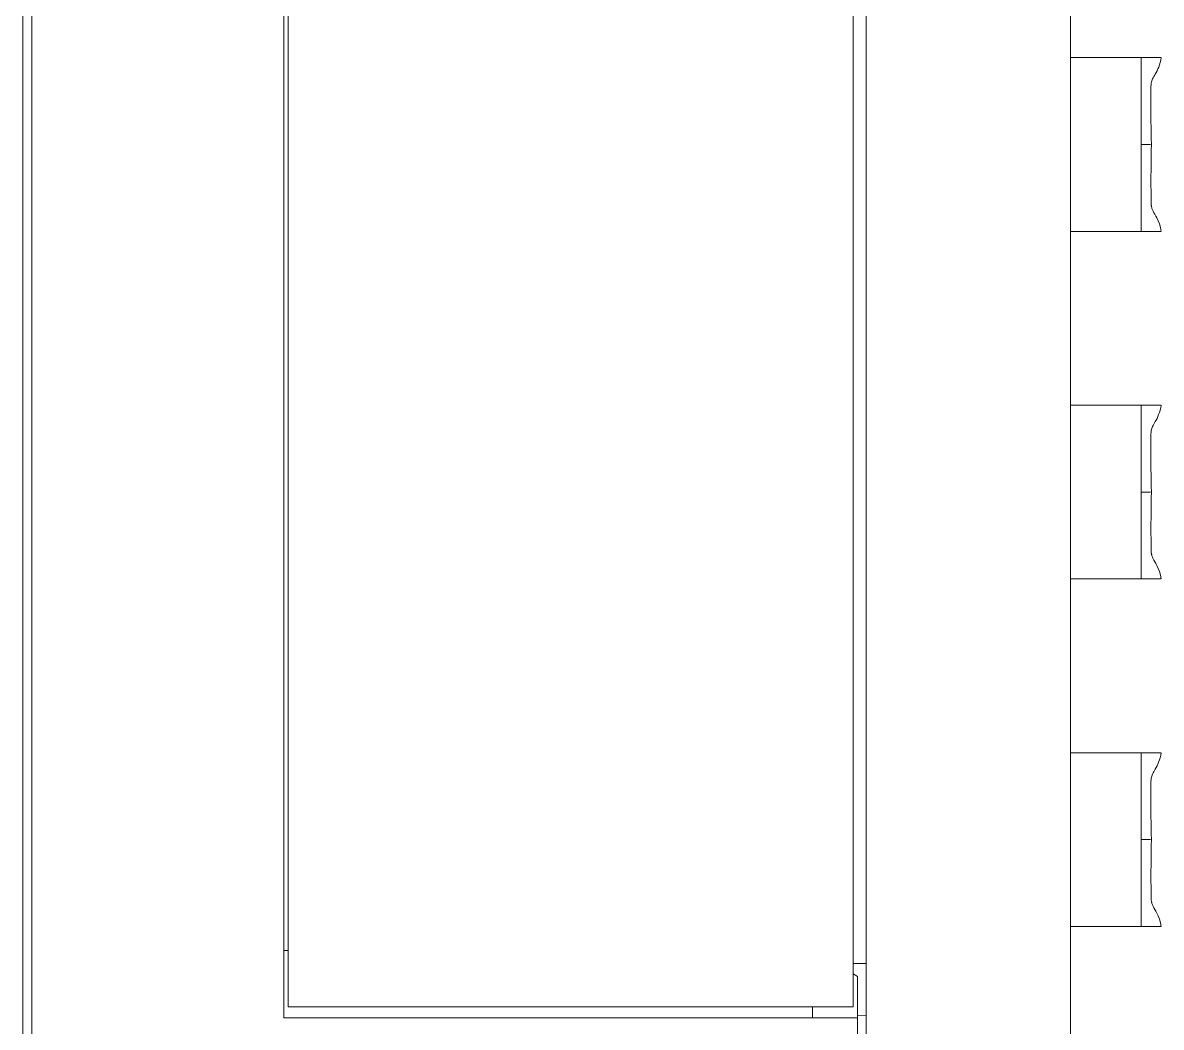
# Model space of a CAD drawing. Header units: inches. Extents: x 17 to 3130, y 15 to 659.
# Drawn here: x 1129.76 to 1142.86, y 236.42 to 247.98 of the extents above; entities that cross this region are included whole.
import ezdxf

# ---------------------------------------------------------------- set-up
doc = ezdxf.new("R2010")
doc.units = ezdxf.units.IN
doc.header["$MEASUREMENT"] = 0
doc.layers.add('Ebene 1', color=7, linetype='Continuous')

msp = doc.modelspace()

# ---------------------------------------------------------------- linework, layer by layer
at = {"layer": 'Ebene 1', "lineweight": 9}
for points in [[(1129.86414, 257.98024), (1129.86414, 257.98024), (1129.86414, 236.31074), (1129.86414, 236.31074)], [(1139.46404, 257.93024), (1139.46404, 257.93024), (1139.46404, 236.03284), (1139.46404, 236.03284)], [(1141.81414, 236.03284), (1141.81414, 236.03284), (1141.81414, 257.93024), (1141.81414, 257.93024)], [(1132.76414, 257.63024), (1132.76414, 257.63024), (1132.76414, 236.53024), (1132.76414, 236.53024)], [(1132.81404, 257.50524), (1132.81404, 257.50524), (1132.81404, 236.65524), (1132.81404, 236.65524)], [(1139.31414, 257.50524), (1139.31414, 257.50524), (1139.31414, 236.65524), (1139.31414, 236.65524)], [(1132.76414, 237.30524), (1132.76414, 237.30524), (1132.76414, 237.30524), (1132.76414, 237.30524)], [(1132.81414, 237.30524), (1132.81414, 237.30524), (1132.76414, 237.30524), (1132.76414, 237.30524)], [(1139.31414, 237.15544), (1139.31414, 237.15544), (1139.31414, 237.15544), (1139.31414, 237.15544)], [(1139.46404, 237.15284), (1139.46404, 237.15284), (1139.31414, 237.15544), (1139.31414, 237.15544)], [(1139.31414, 237.03404), (1139.31414, 237.03404), (1139.31414, 237.03404), (1139.31414, 237.03404)], [(1139.36404, 237.00514), (1139.36404, 237.00514), (1139.31414, 237.03404), (1139.31414, 237.03404)], [(1139.36404, 237.00514), (1139.36404, 237.00514), (1139.36404, 237.00514), (1139.36404, 237.00514)], [(1139.36404, 237.00514), (1139.36404, 237.00514), (1139.36404, 236.53024), (1139.36404, 236.53024)], [(1132.81404, 236.65524), (1132.81404, 236.65524), (1132.81404, 236.65524), (1132.81404, 236.65524)], [(1139.31414, 236.65524), (1139.31414, 236.65524), (1132.81404, 236.65524), (1132.81404, 236.65524)], [(1138.84454, 236.65524), (1138.84454, 236.65524), (1138.84454, 236.65524), (1138.84454, 236.65524)], [(1138.84454, 236.53024), (1138.84454, 236.53024), (1138.84454, 236.65524), (1138.84454, 236.65524)], [(1132.76414, 236.53024), (1132.76414, 236.53024), (1132.76414, 236.53024), (1132.76414, 236.53024)], [(1139.36404, 236.53024), (1139.36404, 236.53024), (1132.76414, 236.53024), (1132.76414, 236.53024)], [(1139.36404, 236.53024), (1139.36404, 236.53024), (1139.36404, 236.53024), (1139.36404, 236.53024)], [(1139.36404, 236.31084), (1139.36404, 236.31084), (1139.36404, 236.53024), (1139.36404, 236.53024)], [(1139.36414, 236.55464), (1139.36414, 236.55464), (1139.36414, 236.55464), (1139.36414, 236.55464)], [(1139.36414, 236.55464), (1139.36414, 236.55464), (1139.46414, 236.55284), (1139.46414, 236.55284)]]:
    msp.add_open_spline(points, degree=3, dxfattribs=at)
at = {"layer": 'Ebene 1', "color": 251, "lineweight": 9}
msp.add_open_spline([(1129.75914, 232.68024), (1129.75914, 232.68024), (1129.75914, 256.48024), (1129.75914, 256.48024)], degree=3, dxfattribs=at)
at = {"layer": 'Ebene 1', "color": 30, "lineweight": 9}
for points in [[(1141.81414, 247.58024), (1141.81414, 247.58024), (1141.81414, 247.58024), (1141.81414, 247.58024)], [(1142.27174, 247.58024), (1142.27174, 247.58024), (1141.81414, 247.58024), (1141.81414, 247.58024)], [(1142.27174, 247.58024), (1142.27174, 247.58024), (1142.27174, 247.58024), (1142.27174, 247.58024)], [(1142.62684, 247.58024), (1142.62684, 247.58024), (1142.27174, 247.58024), (1142.27174, 247.58024)], [(1142.62684, 247.58024), (1142.62684, 247.58024), (1142.62684, 247.58024), (1142.62684, 247.58024)], [(1142.74564, 247.58024), (1142.74564, 247.58024), (1142.62684, 247.58024), (1142.62684, 247.58024)], [(1142.62684, 247.58024), (1142.62684, 247.58024), (1142.62684, 247.58024), (1142.62684, 247.58024)], [(1142.62694, 246.58024), (1142.62694, 246.58024), (1142.62684, 247.58024), (1142.62684, 247.58024)], [(1142.74564, 247.58024), (1142.74564, 247.58024), (1142.74564, 247.58024), (1142.74564, 247.58024)], [(1142.78404, 247.58024), (1142.78404, 247.58024), (1142.74564, 247.58024), (1142.74564, 247.58024)], [(1142.78404, 247.58024), (1142.78404, 247.58024), (1142.78404, 247.58024), (1142.78404, 247.58024)], [(1142.79674, 247.58024), (1142.79674, 247.58024), (1142.78404, 247.58024), (1142.78404, 247.58024)], [(1142.79674, 247.58024), (1142.79674, 247.58024), (1142.79674, 247.58024), (1142.79674, 247.58024)], [(1142.80104, 247.58024), (1142.80104, 247.58024), (1142.79674, 247.58024), (1142.79674, 247.58024)], [(1142.80104, 247.58024), (1142.80104, 247.58024), (1142.80104, 247.58024), (1142.80104, 247.58024)], [(1142.80264, 247.58024), (1142.80264, 247.58024), (1142.80104, 247.58024), (1142.80104, 247.58024)], [(1142.80264, 247.58024), (1142.80264, 247.58024), (1142.80264, 247.58024), (1142.80264, 247.58024)], [(1142.80324, 247.58024), (1142.80324, 247.58024), (1142.80264, 247.58024), (1142.80264, 247.58024)], [(1142.80324, 247.58024), (1142.80324, 247.58024), (1142.80324, 247.58024), (1142.80324, 247.58024)], [(1142.80354, 247.58024), (1142.80354, 247.58024), (1142.80324, 247.58024), (1142.80324, 247.58024)], [(1142.80354, 247.58024), (1142.80354, 247.58024), (1142.80354, 247.58024), (1142.80354, 247.58024)], [(1142.80384, 247.58024), (1142.80384, 247.58024), (1142.80354, 247.58024), (1142.80354, 247.58024)], [(1142.80384, 247.58024), (1142.80384, 247.58024), (1142.80384, 247.58024), (1142.80384, 247.58024)], [(1142.85594, 247.58024), (1142.85594, 247.58024), (1142.80384, 247.58024), (1142.80384, 247.58024)], [(1142.82044, 247.44904), (1142.82044, 247.44904), (1142.82934, 247.47124), (1142.82934, 247.47124)], [(1142.82934, 247.47124), (1142.82934, 247.47124), (1142.83824, 247.49654), (1142.83824, 247.49654)], [(1142.83824, 247.49654), (1142.83824, 247.49654), (1142.84614, 247.52244), (1142.84614, 247.52244)], [(1142.84614, 247.52244), (1142.84614, 247.52244), (1142.85324, 247.55084), (1142.85324, 247.55084)], [(1142.85264, 247.58024), (1142.85264, 247.58024), (1142.85264, 247.58024), (1142.85264, 247.58024)], [(1142.85264, 247.58024), (1142.85264, 247.58024), (1142.85594, 247.58024), (1142.85594, 247.58024)], [(1142.85324, 247.55084), (1142.85324, 247.55084), (1142.85884, 247.58024), (1142.85884, 247.58024)], [(1142.75454, 247.32224), (1142.75454, 247.32224), (1142.75904, 247.33374), (1142.75904, 247.33374)], [(1142.75904, 247.33374), (1142.75904, 247.33374), (1142.76514, 247.34704), (1142.76514, 247.34704)], [(1142.76514, 247.34704), (1142.76514, 247.34704), (1142.77234, 247.36064), (1142.77234, 247.36064)], [(1142.77234, 247.36064), (1142.77234, 247.36064), (1142.78134, 247.37564), (1142.78134, 247.37564)], [(1142.78134, 247.37564), (1142.78134, 247.37564), (1142.79064, 247.39104), (1142.79064, 247.39104)], [(1142.79064, 247.39104), (1142.79064, 247.39104), (1142.80084, 247.40884), (1142.80084, 247.40884)], [(1142.80084, 247.40884), (1142.80084, 247.40884), (1142.81044, 247.42744), (1142.81044, 247.42744)], [(1142.81044, 247.42744), (1142.81044, 247.42744), (1142.82044, 247.44904), (1142.82044, 247.44904)], [(1142.73924, 247.22144), (1142.73924, 247.22144), (1142.73974, 247.24784), (1142.73974, 247.24784)], [(1142.73924, 247.22144), (1142.73924, 247.22144), (1142.73924, 247.22144), (1142.73924, 247.22144)], [(1142.73944, 247.19494), (1142.73944, 247.19494), (1142.73924, 247.22144), (1142.73924, 247.22144)], [(1142.73944, 247.19494), (1142.73944, 247.19494), (1142.73944, 247.19494), (1142.73944, 247.19494)], [(1142.73954, 247.16154), (1142.73954, 247.16154), (1142.73944, 247.19494), (1142.73944, 247.19494)], [(1142.73974, 247.24784), (1142.73974, 247.24784), (1142.74144, 247.26784), (1142.74144, 247.26784)], [(1142.74144, 247.26784), (1142.74144, 247.26784), (1142.74434, 247.28644), (1142.74434, 247.28644)], [(1142.74434, 247.28644), (1142.74434, 247.28644), (1142.74714, 247.29914), (1142.74714, 247.29914)], [(1142.74714, 247.29914), (1142.74714, 247.29914), (1142.75064, 247.31084), (1142.75064, 247.31084)], [(1142.75064, 247.31084), (1142.75064, 247.31084), (1142.75454, 247.32224), (1142.75454, 247.32224)], [(1142.73914, 247.08724), (1142.73914, 247.08724), (1142.73934, 247.12794), (1142.73934, 247.12794)], [(1142.73914, 247.08724), (1142.73914, 247.08724), (1142.73914, 247.08724), (1142.73914, 247.08724)], [(1142.73924, 247.04654), (1142.73924, 247.04654), (1142.73914, 247.08724), (1142.73914, 247.08724)], [(1142.73934, 247.12794), (1142.73934, 247.12794), (1142.73954, 247.16154), (1142.73954, 247.16154)], [(1142.73924, 247.04654), (1142.73924, 247.04654), (1142.73924, 247.04654), (1142.73924, 247.04654)], [(1142.73934, 246.99894), (1142.73934, 246.99894), (1142.73924, 247.04654), (1142.73924, 247.04654)], [(1142.73934, 246.99894), (1142.73934, 246.99894), (1142.73934, 246.99894), (1142.73934, 246.99894)], [(1142.73964, 246.95114), (1142.73964, 246.95114), (1142.73934, 246.99894), (1142.73934, 246.99894)], [(1142.73964, 246.95114), (1142.73964, 246.95114), (1142.73964, 246.95114), (1142.73964, 246.95114)], [(1142.74014, 246.89644), (1142.74014, 246.89644), (1142.73964, 246.95114), (1142.73964, 246.95114)], [(1142.74014, 246.89644), (1142.74014, 246.89644), (1142.74014, 246.89644), (1142.74014, 246.89644)], [(1142.74074, 246.84164), (1142.74074, 246.84164), (1142.74014, 246.89644), (1142.74014, 246.89644)], [(1142.74074, 246.84164), (1142.74074, 246.84164), (1142.74074, 246.84164), (1142.74074, 246.84164)], [(1142.74164, 246.77984), (1142.74164, 246.77984), (1142.74074, 246.84164), (1142.74074, 246.84164)], [(1142.74164, 246.77984), (1142.74164, 246.77984), (1142.74164, 246.77984), (1142.74164, 246.77984)], [(1142.74264, 246.71804), (1142.74264, 246.71804), (1142.74164, 246.77984), (1142.74164, 246.77984)], [(1142.74264, 246.71804), (1142.74264, 246.71804), (1142.74264, 246.71804), (1142.74264, 246.71804)], [(1142.74424, 246.64904), (1142.74424, 246.64904), (1142.74264, 246.71804), (1142.74264, 246.71804)], [(1142.62684, 245.58024), (1142.62684, 245.58024), (1142.62694, 246.58024), (1142.62694, 246.58024)], [(1142.62694, 246.58024), (1142.62694, 246.58024), (1142.62694, 246.58024), (1142.62694, 246.58024)], [(1142.73644, 246.58024), (1142.73644, 246.58024), (1142.62694, 246.58024), (1142.62694, 246.58024)], [(1142.62694, 246.58024), (1142.62694, 246.58024), (1142.62694, 246.58024), (1142.62694, 246.58024)], [(1142.73174, 246.58024), (1142.73174, 246.58024), (1142.73174, 246.58024), (1142.73174, 246.58024)], [(1142.73174, 246.58024), (1142.73174, 246.58024), (1142.73644, 246.58024), (1142.73644, 246.58024)], [(1142.74424, 246.64904), (1142.74424, 246.64904), (1142.74424, 246.64904), (1142.74424, 246.64904)], [(1142.74614, 246.58004), (1142.74614, 246.58004), (1142.74424, 246.64904), (1142.74424, 246.64904)], [(1142.74434, 246.51364), (1142.74434, 246.51364), (1142.74614, 246.58004), (1142.74614, 246.58004)], [(1142.74214, 246.38744), (1142.74214, 246.38744), (1142.74314, 246.44714), (1142.74314, 246.44714)], [(1142.74314, 246.44714), (1142.74314, 246.44714), (1142.74434, 246.51364), (1142.74434, 246.51364)], [(1142.74094, 246.22244), (1142.74094, 246.22244), (1142.74124, 246.27524), (1142.74124, 246.27524)], [(1142.74124, 246.27524), (1142.74124, 246.27524), (1142.74164, 246.32794), (1142.74164, 246.32794)], [(1142.74164, 246.32794), (1142.74164, 246.32794), (1142.74214, 246.38744), (1142.74214, 246.38744)], [(1142.74084, 246.17644), (1142.74084, 246.17644), (1142.74094, 246.22244), (1142.74094, 246.22244)], [(1142.74084, 246.17644), (1142.74084, 246.17644), (1142.74084, 246.17644), (1142.74084, 246.17644)], [(1142.74084, 246.13064), (1142.74084, 246.13064), (1142.74084, 246.17644), (1142.74084, 246.17644)], [(1142.74084, 246.13064), (1142.74084, 246.13064), (1142.74084, 246.13064), (1142.74084, 246.13064)], [(1142.74094, 246.09144), (1142.74094, 246.09144), (1142.74084, 246.13064), (1142.74084, 246.13064)], [(1142.74094, 246.09144), (1142.74094, 246.09144), (1142.74094, 246.09144), (1142.74094, 246.09144)], [(1142.74124, 246.05254), (1142.74124, 246.05254), (1142.74094, 246.09144), (1142.74094, 246.09144)], [(1142.74124, 246.05254), (1142.74124, 246.05254), (1142.74124, 246.05254), (1142.74124, 246.05254)], [(1142.74144, 246.02014), (1142.74144, 246.02014), (1142.74124, 246.05254), (1142.74124, 246.05254)], [(1142.74144, 246.02014), (1142.74144, 246.02014), (1142.74144, 246.02014), (1142.74144, 246.02014)], [(1142.74154, 245.98824), (1142.74154, 245.98824), (1142.74144, 246.02014), (1142.74144, 246.02014)], [(1142.74144, 245.93764), (1142.74144, 245.93764), (1142.74164, 245.96244), (1142.74164, 245.96244)], [(1142.74144, 245.93764), (1142.74144, 245.93764), (1142.74144, 245.93764), (1142.74144, 245.93764)], [(1142.74144, 245.91864), (1142.74144, 245.91864), (1142.74144, 245.93764), (1142.74144, 245.93764)], [(1142.74144, 245.91864), (1142.74144, 245.91864), (1142.74144, 245.91864), (1142.74144, 245.91864)], [(1142.74224, 245.90084), (1142.74224, 245.90084), (1142.74144, 245.91864), (1142.74144, 245.91864)], [(1142.74154, 245.98824), (1142.74154, 245.98824), (1142.74154, 245.98824), (1142.74154, 245.98824)], [(1142.74164, 245.96244), (1142.74164, 245.96244), (1142.74154, 245.98824), (1142.74154, 245.98824)], [(1142.74224, 245.90084), (1142.74224, 245.90084), (1142.74224, 245.90084), (1142.74224, 245.90084)], [(1142.74354, 245.88804), (1142.74354, 245.88804), (1142.74224, 245.90084), (1142.74224, 245.90084)], [(1142.74354, 245.88804), (1142.74354, 245.88804), (1142.74354, 245.88804), (1142.74354, 245.88804)], [(1142.74484, 245.87804), (1142.74484, 245.87804), (1142.74354, 245.88804), (1142.74354, 245.88804)], [(1142.74484, 245.87804), (1142.74484, 245.87804), (1142.74484, 245.87804), (1142.74484, 245.87804)], [(1142.74564, 245.87204), (1142.74564, 245.87204), (1142.74484, 245.87804), (1142.74484, 245.87804)], [(1142.74564, 245.87204), (1142.74564, 245.87204), (1142.74564, 245.87204), (1142.74564, 245.87204)], [(1142.74684, 245.86544), (1142.74684, 245.86544), (1142.74564, 245.87204), (1142.74564, 245.87204)], [(1142.74684, 245.86544), (1142.74684, 245.86544), (1142.74684, 245.86544), (1142.74684, 245.86544)], [(1142.74764, 245.86124), (1142.74764, 245.86124), (1142.74684, 245.86544), (1142.74684, 245.86544)], [(1142.74764, 245.86124), (1142.74764, 245.86124), (1142.74764, 245.86124), (1142.74764, 245.86124)], [(1142.74884, 245.85614), (1142.74884, 245.85614), (1142.74764, 245.86124), (1142.74764, 245.86124)], [(1142.74884, 245.85614), (1142.74884, 245.85614), (1142.74884, 245.85614), (1142.74884, 245.85614)], [(1142.75044, 245.85024), (1142.75044, 245.85024), (1142.74884, 245.85614), (1142.74884, 245.85614)], [(1142.75044, 245.85024), (1142.75044, 245.85024), (1142.75044, 245.85024), (1142.75044, 245.85024)], [(1142.75224, 245.84394), (1142.75224, 245.84394), (1142.75044, 245.85024), (1142.75044, 245.85024)], [(1142.75224, 245.84394), (1142.75224, 245.84394), (1142.75224, 245.84394), (1142.75224, 245.84394)], [(1142.75474, 245.83664), (1142.75474, 245.83664), (1142.75224, 245.84394), (1142.75224, 245.84394)], [(1142.75474, 245.83664), (1142.75474, 245.83664), (1142.75474, 245.83664), (1142.75474, 245.83664)], [(1142.75774, 245.82904), (1142.75774, 245.82904), (1142.75474, 245.83664), (1142.75474, 245.83664)], [(1142.75774, 245.82904), (1142.75774, 245.82904), (1142.75774, 245.82904), (1142.75774, 245.82904)], [(1142.76134, 245.82044), (1142.76134, 245.82044), (1142.75774, 245.82904), (1142.75774, 245.82904)], [(1142.76134, 245.82044), (1142.76134, 245.82044), (1142.76134, 245.82044), (1142.76134, 245.82044)], [(1142.76544, 245.81184), (1142.76544, 245.81184), (1142.76134, 245.82044), (1142.76134, 245.82044)], [(1142.76544, 245.81184), (1142.76544, 245.81184), (1142.76544, 245.81184), (1142.76544, 245.81184)], [(1142.77534, 245.79454), (1142.77534, 245.79454), (1142.76544, 245.81184), (1142.76544, 245.81184)], [(1142.77534, 245.79454), (1142.77534, 245.79454), (1142.77534, 245.79454), (1142.77534, 245.79454)], [(1142.78584, 245.77744), (1142.78584, 245.77744), (1142.77534, 245.79454), (1142.77534, 245.79454)], [(1142.78584, 245.77744), (1142.78584, 245.77744), (1142.78584, 245.77744), (1142.78584, 245.77744)], [(1142.79824, 245.75644), (1142.79824, 245.75644), (1142.78584, 245.77744), (1142.78584, 245.77744)], [(1142.79824, 245.75644), (1142.79824, 245.75644), (1142.79824, 245.75644), (1142.79824, 245.75644)], [(1142.80964, 245.73504), (1142.80964, 245.73504), (1142.79824, 245.75644), (1142.79824, 245.75644)], [(1142.80964, 245.73504), (1142.80964, 245.73504), (1142.80964, 245.73504), (1142.80964, 245.73504)], [(1142.82504, 245.70094), (1142.82504, 245.70094), (1142.80964, 245.73504), (1142.80964, 245.73504)], [(1142.82504, 245.70094), (1142.82504, 245.70094), (1142.82504, 245.70094), (1142.82504, 245.70094)], [(1142.83774, 245.66584), (1142.83774, 245.66584), (1142.82504, 245.70094), (1142.82504, 245.70094)], [(1142.83774, 245.66584), (1142.83774, 245.66584), (1142.83774, 245.66584), (1142.83774, 245.66584)], [(1142.84994, 245.62344), (1142.84994, 245.62344), (1142.83774, 245.66584), (1142.83774, 245.66584)], [(1142.84994, 245.62344), (1142.84994, 245.62344), (1142.84994, 245.62344), (1142.84994, 245.62344)], [(1142.85884, 245.58024), (1142.85884, 245.58024), (1142.84994, 245.62344), (1142.84994, 245.62344)], [(1141.81414, 245.58024), (1141.81414, 245.58024), (1141.81414, 245.58024), (1141.81414, 245.58024)], [(1142.27174, 245.58024), (1142.27174, 245.58024), (1141.81414, 245.58024), (1141.81414, 245.58024)], [(1142.27174, 245.58024), (1142.27174, 245.58024), (1142.27174, 245.58024), (1142.27174, 245.58024)], [(1142.62684, 245.58024), (1142.62684, 245.58024), (1142.27174, 245.58024), (1142.27174, 245.58024)], [(1142.62684, 245.58024), (1142.62684, 245.58024), (1142.62684, 245.58024), (1142.62684, 245.58024)], [(1142.62684, 245.58024), (1142.62684, 245.58024), (1142.70984, 245.58024), (1142.70984, 245.58024)], [(1142.70984, 245.58024), (1142.70984, 245.58024), (1142.70984, 245.58024), (1142.70984, 245.58024)], [(1142.70984, 245.58024), (1142.70984, 245.58024), (1142.76694, 245.58024), (1142.76694, 245.58024)], [(1142.76694, 245.58024), (1142.76694, 245.58024), (1142.76694, 245.58024), (1142.76694, 245.58024)], [(1142.76694, 245.58024), (1142.76694, 245.58024), (1142.79544, 245.58024), (1142.79544, 245.58024)], [(1142.79544, 245.58024), (1142.79544, 245.58024), (1142.79544, 245.58024), (1142.79544, 245.58024)], [(1142.79544, 245.58024), (1142.79544, 245.58024), (1142.80154, 245.58024), (1142.80154, 245.58024)], [(1142.80154, 245.58024), (1142.80154, 245.58024), (1142.80154, 245.58024), (1142.80154, 245.58024)], [(1142.80154, 245.58024), (1142.80154, 245.58024), (1142.80314, 245.58024), (1142.80314, 245.58024)], [(1142.80314, 245.58024), (1142.80314, 245.58024), (1142.80314, 245.58024), (1142.80314, 245.58024)], [(1142.80314, 245.58024), (1142.80314, 245.58024), (1142.80354, 245.58024), (1142.80354, 245.58024)], [(1142.80354, 245.58024), (1142.80354, 245.58024), (1142.80354, 245.58024), (1142.80354, 245.58024)], [(1142.80354, 245.58024), (1142.80354, 245.58024), (1142.80364, 245.58024), (1142.80364, 245.58024)], [(1142.80364, 245.58024), (1142.80364, 245.58024), (1142.80364, 245.58024), (1142.80364, 245.58024)], [(1142.80364, 245.58024), (1142.80364, 245.58024), (1142.85264, 245.58004), (1142.85264, 245.58004)], [(1142.27174, 243.58024), (1142.27174, 243.58024), (1141.81414, 243.58014), (1141.81414, 243.58014)], [(1141.81414, 243.58014), (1141.81414, 243.58014), (1141.81414, 243.58014), (1141.81414, 243.58014)], [(1142.27174, 243.58024), (1142.27174, 243.58024), (1142.27174, 243.58024), (1142.27174, 243.58024)], [(1142.62684, 243.58014), (1142.62684, 243.58014), (1142.27174, 243.58024), (1142.27174, 243.58024)], [(1142.62684, 243.58014), (1142.62684, 243.58014), (1142.62684, 243.58014), (1142.62684, 243.58014)], [(1142.74564, 243.58014), (1142.74564, 243.58014), (1142.62684, 243.58014), (1142.62684, 243.58014)], [(1142.62684, 243.58014), (1142.62684, 243.58014), (1142.62684, 243.58014), (1142.62684, 243.58014)], [(1142.62684, 242.58024), (1142.62684, 242.58024), (1142.62684, 243.58014), (1142.62684, 243.58014)], [(1142.74564, 243.58014), (1142.74564, 243.58014), (1142.74564, 243.58014), (1142.74564, 243.58014)], [(1142.78404, 243.58004), (1142.78404, 243.58004), (1142.74564, 243.58014), (1142.74564, 243.58014)], [(1142.79674, 243.58014), (1142.79674, 243.58014), (1142.78404, 243.58004), (1142.78404, 243.58004)], [(1142.78404, 243.58004), (1142.78404, 243.58004), (1142.78404, 243.58004), (1142.78404, 243.58004)], [(1142.79674, 243.58014), (1142.79674, 243.58014), (1142.79674, 243.58014), (1142.79674, 243.58014)], [(1142.80104, 243.58014), (1142.80104, 243.58014), (1142.79674, 243.58014), (1142.79674, 243.58014)], [(1142.80104, 243.58014), (1142.80104, 243.58014), (1142.80104, 243.58014), (1142.80104, 243.58014)], [(1142.80264, 243.58014), (1142.80264, 243.58014), (1142.80104, 243.58014), (1142.80104, 243.58014)], [(1142.80264, 243.58014), (1142.80264, 243.58014), (1142.80264, 243.58014), (1142.80264, 243.58014)], [(1142.80324, 243.58014), (1142.80324, 243.58014), (1142.80264, 243.58014), (1142.80264, 243.58014)], [(1142.80324, 243.58014), (1142.80324, 243.58014), (1142.80324, 243.58014), (1142.80324, 243.58014)], [(1142.80354, 243.58014), (1142.80354, 243.58014), (1142.80324, 243.58014), (1142.80324, 243.58014)], [(1142.80354, 243.58014), (1142.80354, 243.58014), (1142.80354, 243.58014), (1142.80354, 243.58014)], [(1142.80384, 243.58014), (1142.80384, 243.58014), (1142.80354, 243.58014), (1142.80354, 243.58014)], [(1142.80384, 243.58014), (1142.80384, 243.58014), (1142.80384, 243.58014), (1142.80384, 243.58014)], [(1142.85594, 243.58014), (1142.85594, 243.58014), (1142.80384, 243.58014), (1142.80384, 243.58014)], [(1142.84614, 243.52234), (1142.84614, 243.52234), (1142.85324, 243.55084), (1142.85324, 243.55084)], [(1142.85264, 243.58014), (1142.85264, 243.58014), (1142.85264, 243.58014), (1142.85264, 243.58014)], [(1142.85264, 243.58014), (1142.85264, 243.58014), (1142.85594, 243.58014), (1142.85594, 243.58014)], [(1142.85324, 243.55084), (1142.85324, 243.55084), (1142.85884, 243.58014), (1142.85884, 243.58014)], [(1142.79064, 243.39104), (1142.79064, 243.39104), (1142.80084, 243.40884), (1142.80084, 243.40884)], [(1142.80084, 243.40884), (1142.80084, 243.40884), (1142.81044, 243.42744), (1142.81044, 243.42744)], [(1142.81044, 243.42744), (1142.81044, 243.42744), (1142.82034, 243.44904), (1142.82034, 243.44904)], [(1142.82034, 243.44904), (1142.82034, 243.44904), (1142.82924, 243.47134), (1142.82924, 243.47134)], [(1142.82924, 243.47134), (1142.82924, 243.47134), (1142.83824, 243.49644), (1142.83824, 243.49644)], [(1142.83824, 243.49644), (1142.83824, 243.49644), (1142.84614, 243.52234), (1142.84614, 243.52234)], [(1142.73974, 243.24784), (1142.73974, 243.24784), (1142.74144, 243.26794), (1142.74144, 243.26794)], [(1142.74144, 243.26794), (1142.74144, 243.26794), (1142.74434, 243.28644), (1142.74434, 243.28644)], [(1142.74434, 243.28644), (1142.74434, 243.28644), (1142.74714, 243.29914), (1142.74714, 243.29914)], [(1142.74714, 243.29914), (1142.74714, 243.29914), (1142.75064, 243.31084), (1142.75064, 243.31084)], [(1142.75064, 243.31084), (1142.75064, 243.31084), (1142.75454, 243.32224), (1142.75454, 243.32224)], [(1142.75454, 243.32224), (1142.75454, 243.32224), (1142.75904, 243.33374), (1142.75904, 243.33374)], [(1142.75904, 243.33374), (1142.75904, 243.33374), (1142.76514, 243.34704), (1142.76514, 243.34704)], [(1142.76514, 243.34704), (1142.76514, 243.34704), (1142.77234, 243.36054), (1142.77234, 243.36054)], [(1142.77234, 243.36054), (1142.77234, 243.36054), (1142.78134, 243.37564), (1142.78134, 243.37564)], [(1142.78134, 243.37564), (1142.78134, 243.37564), (1142.79064, 243.39104), (1142.79064, 243.39104)], [(1142.73924, 243.22144), (1142.73924, 243.22144), (1142.73974, 243.24784), (1142.73974, 243.24784)], [(1142.73924, 243.22144), (1142.73924, 243.22144), (1142.73924, 243.22144), (1142.73924, 243.22144)], [(1142.73944, 243.19504), (1142.73944, 243.19504), (1142.73924, 243.22144), (1142.73924, 243.22144)], [(1142.73934, 243.12784), (1142.73934, 243.12784), (1142.73954, 243.16154), (1142.73954, 243.16154)], [(1142.73944, 243.19504), (1142.73944, 243.19504), (1142.73944, 243.19504), (1142.73944, 243.19504)], [(1142.73954, 243.16154), (1142.73954, 243.16154), (1142.73944, 243.19504), (1142.73944, 243.19504)], [(1142.73914, 243.08724), (1142.73914, 243.08724), (1142.73934, 243.12784), (1142.73934, 243.12784)], [(1142.73914, 243.08724), (1142.73914, 243.08724), (1142.73914, 243.08724), (1142.73914, 243.08724)], [(1142.73924, 243.04654), (1142.73924, 243.04654), (1142.73914, 243.08724), (1142.73914, 243.08724)], [(1142.73924, 243.04654), (1142.73924, 243.04654), (1142.73924, 243.04654), (1142.73924, 243.04654)], [(1142.73944, 242.99894), (1142.73944, 242.99894), (1142.73924, 243.04654), (1142.73924, 243.04654)], [(1142.73944, 242.99894), (1142.73944, 242.99894), (1142.73944, 242.99894), (1142.73944, 242.99894)], [(1142.73964, 242.95124), (1142.73964, 242.95124), (1142.73944, 242.99894), (1142.73944, 242.99894)], [(1142.73964, 242.95124), (1142.73964, 242.95124), (1142.73964, 242.95124), (1142.73964, 242.95124)], [(1142.74014, 242.89644), (1142.74014, 242.89644), (1142.73964, 242.95124), (1142.73964, 242.95124)], [(1142.74014, 242.89644), (1142.74014, 242.89644), (1142.74014, 242.89644), (1142.74014, 242.89644)], [(1142.74074, 242.84184), (1142.74074, 242.84184), (1142.74014, 242.89644), (1142.74014, 242.89644)], [(1142.74074, 242.84184), (1142.74074, 242.84184), (1142.74074, 242.84184), (1142.74074, 242.84184)], [(1142.74164, 242.77984), (1142.74164, 242.77984), (1142.74074, 242.84184), (1142.74074, 242.84184)], [(1142.74164, 242.77984), (1142.74164, 242.77984), (1142.74164, 242.77984), (1142.74164, 242.77984)], [(1142.74274, 242.71804), (1142.74274, 242.71804), (1142.74164, 242.77984), (1142.74164, 242.77984)], [(1142.74274, 242.71804), (1142.74274, 242.71804), (1142.74274, 242.71804), (1142.74274, 242.71804)], [(1142.74424, 242.64904), (1142.74424, 242.64904), (1142.74274, 242.71804), (1142.74274, 242.71804)], [(1142.74424, 242.64904), (1142.74424, 242.64904), (1142.74424, 242.64904), (1142.74424, 242.64904)], [(1142.74604, 242.58024), (1142.74604, 242.58024), (1142.74424, 242.64904), (1142.74424, 242.64904)], [(1142.62684, 242.58024), (1142.62684, 242.58024), (1142.62684, 242.58024), (1142.62684, 242.58024)], [(1142.62684, 241.58024), (1142.62684, 241.58024), (1142.62684, 242.58024), (1142.62684, 242.58024)], [(1142.62684, 242.58024), (1142.62684, 242.58024), (1142.62684, 242.58024), (1142.62684, 242.58024)], [(1142.73654, 242.58024), (1142.73654, 242.58024), (1142.62684, 242.58024), (1142.62684, 242.58024)], [(1142.73174, 242.58024), (1142.73174, 242.58024), (1142.73174, 242.58024), (1142.73174, 242.58024)], [(1142.73174, 242.58024), (1142.73174, 242.58024), (1142.73654, 242.58024), (1142.73654, 242.58024)], [(1142.74314, 242.44724), (1142.74314, 242.44724), (1142.74434, 242.51374), (1142.74434, 242.51374)], [(1142.74434, 242.51374), (1142.74434, 242.51374), (1142.74604, 242.58024), (1142.74604, 242.58024)], [(1142.74164, 242.32804), (1142.74164, 242.32804), (1142.74214, 242.38754), (1142.74214, 242.38754)], [(1142.74214, 242.38754), (1142.74214, 242.38754), (1142.74314, 242.44724), (1142.74314, 242.44724)], [(1142.74084, 242.17644), (1142.74084, 242.17644), (1142.74094, 242.22244), (1142.74094, 242.22244)], [(1142.74094, 242.22244), (1142.74094, 242.22244), (1142.74124, 242.27524), (1142.74124, 242.27524)], [(1142.74124, 242.27524), (1142.74124, 242.27524), (1142.74164, 242.32804), (1142.74164, 242.32804)], [(1142.74084, 242.17644), (1142.74084, 242.17644), (1142.74084, 242.17644), (1142.74084, 242.17644)], [(1142.74084, 242.13064), (1142.74084, 242.13064), (1142.74084, 242.17644), (1142.74084, 242.17644)], [(1142.74084, 242.13064), (1142.74084, 242.13064), (1142.74084, 242.13064), (1142.74084, 242.13064)], [(1142.74094, 242.09144), (1142.74094, 242.09144), (1142.74084, 242.13064), (1142.74084, 242.13064)], [(1142.74094, 242.09144), (1142.74094, 242.09144), (1142.74094, 242.09144), (1142.74094, 242.09144)], [(1142.74124, 242.05244), (1142.74124, 242.05244), (1142.74094, 242.09144), (1142.74094, 242.09144)], [(1142.74124, 242.05244), (1142.74124, 242.05244), (1142.74124, 242.05244), (1142.74124, 242.05244)], [(1142.74144, 242.02004), (1142.74144, 242.02004), (1142.74124, 242.05244), (1142.74124, 242.05244)], [(1142.74144, 242.02004), (1142.74144, 242.02004), (1142.74144, 242.02004), (1142.74144, 242.02004)], [(1142.74154, 241.98814), (1142.74154, 241.98814), (1142.74144, 242.02004), (1142.74144, 242.02004)], [(1142.74144, 241.93764), (1142.74144, 241.93764), (1142.74154, 241.96244), (1142.74154, 241.96244)], [(1142.74154, 241.98814), (1142.74154, 241.98814), (1142.74154, 241.98814), (1142.74154, 241.98814)], [(1142.74154, 241.96244), (1142.74154, 241.96244), (1142.74154, 241.98814), (1142.74154, 241.98814)], [(1142.74144, 241.93764), (1142.74144, 241.93764), (1142.74144, 241.93764), (1142.74144, 241.93764)], [(1142.74154, 241.91864), (1142.74154, 241.91864), (1142.74144, 241.93764), (1142.74144, 241.93764)], [(1142.74154, 241.91864), (1142.74154, 241.91864), (1142.74154, 241.91864), (1142.74154, 241.91864)], [(1142.74224, 241.90084), (1142.74224, 241.90084), (1142.74154, 241.91864), (1142.74154, 241.91864)], [(1142.74224, 241.90084), (1142.74224, 241.90084), (1142.74224, 241.90084), (1142.74224, 241.90084)], [(1142.74354, 241.88804), (1142.74354, 241.88804), (1142.74224, 241.90084), (1142.74224, 241.90084)], [(1142.74354, 241.88804), (1142.74354, 241.88804), (1142.74354, 241.88804), (1142.74354, 241.88804)], [(1142.74484, 241.87804), (1142.74484, 241.87804), (1142.74354, 241.88804), (1142.74354, 241.88804)], [(1142.74484, 241.87804), (1142.74484, 241.87804), (1142.74484, 241.87804), (1142.74484, 241.87804)], [(1142.74564, 241.87204), (1142.74564, 241.87204), (1142.74484, 241.87804), (1142.74484, 241.87804)], [(1142.74564, 241.87204), (1142.74564, 241.87204), (1142.74564, 241.87204), (1142.74564, 241.87204)], [(1142.74684, 241.86544), (1142.74684, 241.86544), (1142.74564, 241.87204), (1142.74564, 241.87204)], [(1142.74684, 241.86544), (1142.74684, 241.86544), (1142.74684, 241.86544), (1142.74684, 241.86544)], [(1142.74764, 241.86124), (1142.74764, 241.86124), (1142.74684, 241.86544), (1142.74684, 241.86544)], [(1142.74764, 241.86124), (1142.74764, 241.86124), (1142.74764, 241.86124), (1142.74764, 241.86124)], [(1142.74884, 241.85604), (1142.74884, 241.85604), (1142.74764, 241.86124), (1142.74764, 241.86124)], [(1142.74884, 241.85604), (1142.74884, 241.85604), (1142.74884, 241.85604), (1142.74884, 241.85604)], [(1142.75044, 241.85024), (1142.75044, 241.85024), (1142.74884, 241.85604), (1142.74884, 241.85604)], [(1142.75044, 241.85024), (1142.75044, 241.85024), (1142.75044, 241.85024), (1142.75044, 241.85024)], [(1142.75224, 241.84394), (1142.75224, 241.84394), (1142.75044, 241.85024), (1142.75044, 241.85024)], [(1142.75224, 241.84394), (1142.75224, 241.84394), (1142.75224, 241.84394), (1142.75224, 241.84394)], [(1142.75474, 241.83654), (1142.75474, 241.83654), (1142.75224, 241.84394), (1142.75224, 241.84394)], [(1142.75474, 241.83654), (1142.75474, 241.83654), (1142.75474, 241.83654), (1142.75474, 241.83654)], [(1142.75764, 241.82914), (1142.75764, 241.82914), (1142.75474, 241.83654), (1142.75474, 241.83654)], [(1142.75764, 241.82914), (1142.75764, 241.82914), (1142.75764, 241.82914), (1142.75764, 241.82914)], [(1142.76134, 241.82044), (1142.76134, 241.82044), (1142.75764, 241.82914), (1142.75764, 241.82914)], [(1142.76134, 241.82044), (1142.76134, 241.82044), (1142.76134, 241.82044), (1142.76134, 241.82044)], [(1142.76554, 241.81194), (1142.76554, 241.81194), (1142.76134, 241.82044), (1142.76134, 241.82044)], [(1142.76554, 241.81194), (1142.76554, 241.81194), (1142.76554, 241.81194), (1142.76554, 241.81194)], [(1142.77534, 241.79444), (1142.77534, 241.79444), (1142.76554, 241.81194), (1142.76554, 241.81194)], [(1142.77534, 241.79444), (1142.77534, 241.79444), (1142.77534, 241.79444), (1142.77534, 241.79444)], [(1142.78584, 241.77744), (1142.78584, 241.77744), (1142.77534, 241.79444), (1142.77534, 241.79444)], [(1142.78584, 241.77744), (1142.78584, 241.77744), (1142.78584, 241.77744), (1142.78584, 241.77744)], [(1142.79824, 241.75644), (1142.79824, 241.75644), (1142.78584, 241.77744), (1142.78584, 241.77744)], [(1142.79824, 241.75644), (1142.79824, 241.75644), (1142.79824, 241.75644), (1142.79824, 241.75644)], [(1142.80964, 241.73504), (1142.80964, 241.73504), (1142.79824, 241.75644), (1142.79824, 241.75644)], [(1142.80964, 241.73504), (1142.80964, 241.73504), (1142.80964, 241.73504), (1142.80964, 241.73504)], [(1142.82504, 241.70084), (1142.82504, 241.70084), (1142.80964, 241.73504), (1142.80964, 241.73504)], [(1142.82504, 241.70084), (1142.82504, 241.70084), (1142.82504, 241.70084), (1142.82504, 241.70084)], [(1142.83774, 241.66584), (1142.83774, 241.66584), (1142.82504, 241.70084), (1142.82504, 241.70084)], [(1141.81414, 241.58024), (1141.81414, 241.58024), (1141.81414, 241.58024), (1141.81414, 241.58024)], [(1142.27174, 241.58024), (1142.27174, 241.58024), (1141.81414, 241.58024), (1141.81414, 241.58024)], [(1142.27174, 241.58024), (1142.27174, 241.58024), (1142.27174, 241.58024), (1142.27174, 241.58024)], [(1142.62684, 241.58024), (1142.62684, 241.58024), (1142.27174, 241.58024), (1142.27174, 241.58024)], [(1142.62684, 241.58024), (1142.62684, 241.58024), (1142.62684, 241.58024), (1142.62684, 241.58024)], [(1142.62684, 241.58024), (1142.62684, 241.58024), (1142.70984, 241.58024), (1142.70984, 241.58024)], [(1142.70984, 241.58024), (1142.70984, 241.58024), (1142.70984, 241.58024), (1142.70984, 241.58024)], [(1142.70984, 241.58024), (1142.70984, 241.58024), (1142.76694, 241.58024), (1142.76694, 241.58024)], [(1142.76694, 241.58024), (1142.76694, 241.58024), (1142.76694, 241.58024), (1142.76694, 241.58024)], [(1142.76694, 241.58024), (1142.76694, 241.58024), (1142.79544, 241.58024), (1142.79544, 241.58024)], [(1142.79544, 241.58024), (1142.79544, 241.58024), (1142.79544, 241.58024), (1142.79544, 241.58024)], [(1142.79544, 241.58024), (1142.79544, 241.58024), (1142.80154, 241.58024), (1142.80154, 241.58024)], [(1142.80154, 241.58024), (1142.80154, 241.58024), (1142.80154, 241.58024), (1142.80154, 241.58024)], [(1142.80154, 241.58024), (1142.80154, 241.58024), (1142.80314, 241.58024), (1142.80314, 241.58024)], [(1142.80314, 241.58024), (1142.80314, 241.58024), (1142.80314, 241.58024), (1142.80314, 241.58024)], [(1142.80314, 241.58024), (1142.80314, 241.58024), (1142.80354, 241.58024), (1142.80354, 241.58024)], [(1142.80354, 241.58024), (1142.80354, 241.58024), (1142.80354, 241.58024), (1142.80354, 241.58024)], [(1142.80354, 241.58024), (1142.80354, 241.58024), (1142.80364, 241.58024), (1142.80364, 241.58024)], [(1142.80364, 241.58024), (1142.80364, 241.58024), (1142.80364, 241.58024), (1142.80364, 241.58024)], [(1142.80364, 241.58024), (1142.80364, 241.58024), (1142.85264, 241.58024), (1142.85264, 241.58024)], [(1142.83774, 241.66584), (1142.83774, 241.66584), (1142.83774, 241.66584), (1142.83774, 241.66584)], [(1142.84984, 241.62344), (1142.84984, 241.62344), (1142.83774, 241.66584), (1142.83774, 241.66584)], [(1142.84984, 241.62344), (1142.84984, 241.62344), (1142.84984, 241.62344), (1142.84984, 241.62344)], [(1142.85884, 241.58024), (1142.85884, 241.58024), (1142.84984, 241.62344), (1142.84984, 241.62344)], [(1141.81414, 239.58024), (1141.81414, 239.58024), (1141.81414, 239.58024), (1141.81414, 239.58024)], [(1142.27174, 239.58024), (1142.27174, 239.58024), (1141.81414, 239.58024), (1141.81414, 239.58024)], [(1142.27174, 239.58024), (1142.27174, 239.58024), (1142.27174, 239.58024), (1142.27174, 239.58024)], [(1142.62684, 239.58024), (1142.62684, 239.58024), (1142.27174, 239.58024), (1142.27174, 239.58024)], [(1142.62684, 239.58024), (1142.62684, 239.58024), (1142.62684, 239.58024), (1142.62684, 239.58024)], [(1142.74564, 239.58024), (1142.74564, 239.58024), (1142.62684, 239.58024), (1142.62684, 239.58024)], [(1142.62684, 239.58024), (1142.62684, 239.58024), (1142.62684, 239.58024), (1142.62684, 239.58024)], [(1142.62684, 238.58024), (1142.62684, 238.58024), (1142.62684, 239.58024), (1142.62684, 239.58024)], [(1142.74564, 239.58024), (1142.74564, 239.58024), (1142.74564, 239.58024), (1142.74564, 239.58024)], [(1142.78404, 239.58024), (1142.78404, 239.58024), (1142.74564, 239.58024), (1142.74564, 239.58024)], [(1142.78404, 239.58024), (1142.78404, 239.58024), (1142.78404, 239.58024), (1142.78404, 239.58024)], [(1142.79674, 239.58024), (1142.79674, 239.58024), (1142.78404, 239.58024), (1142.78404, 239.58024)], [(1142.79674, 239.58024), (1142.79674, 239.58024), (1142.79674, 239.58024), (1142.79674, 239.58024)], [(1142.80104, 239.58024), (1142.80104, 239.58024), (1142.79674, 239.58024), (1142.79674, 239.58024)], [(1142.80104, 239.58024), (1142.80104, 239.58024), (1142.80104, 239.58024), (1142.80104, 239.58024)], [(1142.80264, 239.58024), (1142.80264, 239.58024), (1142.80104, 239.58024), (1142.80104, 239.58024)], [(1142.80264, 239.58024), (1142.80264, 239.58024), (1142.80264, 239.58024), (1142.80264, 239.58024)], [(1142.80324, 239.58024), (1142.80324, 239.58024), (1142.80264, 239.58024), (1142.80264, 239.58024)], [(1142.80324, 239.58024), (1142.80324, 239.58024), (1142.80324, 239.58024), (1142.80324, 239.58024)], [(1142.80354, 239.58024), (1142.80354, 239.58024), (1142.80324, 239.58024), (1142.80324, 239.58024)], [(1142.80354, 239.58024), (1142.80354, 239.58024), (1142.80354, 239.58024), (1142.80354, 239.58024)], [(1142.80384, 239.58024), (1142.80384, 239.58024), (1142.80354, 239.58024), (1142.80354, 239.58024)], [(1142.80384, 239.58024), (1142.80384, 239.58024), (1142.80384, 239.58024), (1142.80384, 239.58024)], [(1142.85594, 239.58024), (1142.85594, 239.58024), (1142.80384, 239.58024), (1142.80384, 239.58024)], [(1142.82034, 239.44904), (1142.82034, 239.44904), (1142.82924, 239.47134), (1142.82924, 239.47134)], [(1142.82924, 239.47134), (1142.82924, 239.47134), (1142.83824, 239.49644), (1142.83824, 239.49644)], [(1142.83824, 239.49644), (1142.83824, 239.49644), (1142.84614, 239.52234), (1142.84614, 239.52234)], [(1142.84614, 239.52234), (1142.84614, 239.52234), (1142.85324, 239.55084), (1142.85324, 239.55084)], [(1142.85264, 239.58024), (1142.85264, 239.58024), (1142.85264, 239.58024), (1142.85264, 239.58024)], [(1142.85264, 239.58024), (1142.85264, 239.58024), (1142.85594, 239.58024), (1142.85594, 239.58024)], [(1142.85324, 239.55084), (1142.85324, 239.55084), (1142.85884, 239.58024), (1142.85884, 239.58024)], [(1142.75454, 239.32224), (1142.75454, 239.32224), (1142.75904, 239.33384), (1142.75904, 239.33384)], [(1142.75904, 239.33384), (1142.75904, 239.33384), (1142.76514, 239.34714), (1142.76514, 239.34714)], [(1142.76514, 239.34714), (1142.76514, 239.34714), (1142.77234, 239.36064), (1142.77234, 239.36064)], [(1142.77234, 239.36064), (1142.77234, 239.36064), (1142.78134, 239.37564), (1142.78134, 239.37564)], [(1142.78134, 239.37564), (1142.78134, 239.37564), (1142.79064, 239.39094), (1142.79064, 239.39094)], [(1142.79064, 239.39094), (1142.79064, 239.39094), (1142.80084, 239.40884), (1142.80084, 239.40884)], [(1142.80084, 239.40884), (1142.80084, 239.40884), (1142.81034, 239.42744), (1142.81034, 239.42744)], [(1142.81034, 239.42744), (1142.81034, 239.42744), (1142.82034, 239.44904), (1142.82034, 239.44904)], [(1142.73924, 239.22144), (1142.73924, 239.22144), (1142.73974, 239.24784), (1142.73974, 239.24784)], [(1142.73924, 239.22144), (1142.73924, 239.22144), (1142.73924, 239.22144), (1142.73924, 239.22144)], [(1142.73944, 239.19504), (1142.73944, 239.19504), (1142.73924, 239.22144), (1142.73924, 239.22144)], [(1142.73974, 239.24784), (1142.73974, 239.24784), (1142.74144, 239.26784), (1142.74144, 239.26784)], [(1142.74144, 239.26784), (1142.74144, 239.26784), (1142.74434, 239.28644), (1142.74434, 239.28644)], [(1142.74434, 239.28644), (1142.74434, 239.28644), (1142.74714, 239.29904), (1142.74714, 239.29904)], [(1142.74714, 239.29904), (1142.74714, 239.29904), (1142.75064, 239.31084), (1142.75064, 239.31084)], [(1142.75064, 239.31084), (1142.75064, 239.31084), (1142.75454, 239.32224), (1142.75454, 239.32224)], [(1142.73914, 239.08724), (1142.73914, 239.08724), (1142.73934, 239.12784), (1142.73934, 239.12784)], [(1142.73914, 239.08724), (1142.73914, 239.08724), (1142.73914, 239.08724), (1142.73914, 239.08724)], [(1142.73924, 239.04664), (1142.73924, 239.04664), (1142.73914, 239.08724), (1142.73914, 239.08724)], [(1142.73934, 239.12784), (1142.73934, 239.12784), (1142.73954, 239.16164), (1142.73954, 239.16164)], [(1142.73944, 239.19504), (1142.73944, 239.19504), (1142.73944, 239.19504), (1142.73944, 239.19504)], [(1142.73954, 239.16164), (1142.73954, 239.16164), (1142.73944, 239.19504), (1142.73944, 239.19504)], [(1142.73924, 239.04664), (1142.73924, 239.04664), (1142.73924, 239.04664), (1142.73924, 239.04664)], [(1142.73944, 238.99904), (1142.73944, 238.99904), (1142.73924, 239.04664), (1142.73924, 239.04664)], [(1142.73944, 238.99904), (1142.73944, 238.99904), (1142.73944, 238.99904), (1142.73944, 238.99904)], [(1142.73974, 238.95104), (1142.73974, 238.95104), (1142.73944, 238.99904), (1142.73944, 238.99904)], [(1142.73974, 238.95104), (1142.73974, 238.95104), (1142.73974, 238.95104), (1142.73974, 238.95104)], [(1142.74014, 238.89644), (1142.74014, 238.89644), (1142.73974, 238.95104), (1142.73974, 238.95104)], [(1142.74014, 238.89644), (1142.74014, 238.89644), (1142.74014, 238.89644), (1142.74014, 238.89644)], [(1142.74074, 238.84174), (1142.74074, 238.84174), (1142.74014, 238.89644), (1142.74014, 238.89644)], [(1142.74074, 238.84174), (1142.74074, 238.84174), (1142.74074, 238.84174), (1142.74074, 238.84174)], [(1142.74164, 238.77984), (1142.74164, 238.77984), (1142.74074, 238.84174), (1142.74074, 238.84174)], [(1142.74164, 238.77984), (1142.74164, 238.77984), (1142.74164, 238.77984), (1142.74164, 238.77984)], [(1142.74274, 238.71804), (1142.74274, 238.71804), (1142.74164, 238.77984), (1142.74164, 238.77984)], [(1142.74274, 238.71804), (1142.74274, 238.71804), (1142.74274, 238.71804), (1142.74274, 238.71804)], [(1142.74424, 238.64904), (1142.74424, 238.64904), (1142.74274, 238.71804), (1142.74274, 238.71804)], [(1142.62684, 238.58024), (1142.62684, 238.58024), (1142.62684, 238.58024), (1142.62684, 238.58024)], [(1142.73654, 238.58024), (1142.73654, 238.58024), (1142.62684, 238.58024), (1142.62684, 238.58024)], [(1142.62684, 238.58024), (1142.62684, 238.58024), (1142.62684, 238.58024), (1142.62684, 238.58024)], [(1142.62684, 237.58024), (1142.62684, 237.58024), (1142.62684, 238.58024), (1142.62684, 238.58024)], [(1142.73174, 238.58024), (1142.73174, 238.58024), (1142.73174, 238.58024), (1142.73174, 238.58024)], [(1142.73174, 238.58024), (1142.73174, 238.58024), (1142.73654, 238.58024), (1142.73654, 238.58024)], [(1142.74424, 238.64904), (1142.74424, 238.64904), (1142.74424, 238.64904), (1142.74424, 238.64904)], [(1142.74604, 238.58024), (1142.74604, 238.58024), (1142.74424, 238.64904), (1142.74424, 238.64904)], [(1142.74434, 238.51374), (1142.74434, 238.51374), (1142.74604, 238.58024), (1142.74604, 238.58024)], [(1142.74214, 238.38754), (1142.74214, 238.38754), (1142.74314, 238.44724), (1142.74314, 238.44724)], [(1142.74314, 238.44724), (1142.74314, 238.44724), (1142.74434, 238.51374), (1142.74434, 238.51374)], [(1142.74124, 238.27514), (1142.74124, 238.27514), (1142.74164, 238.32794), (1142.74164, 238.32794)], [(1142.74164, 238.32794), (1142.74164, 238.32794), (1142.74214, 238.38754), (1142.74214, 238.38754)], [(1142.74084, 238.17644), (1142.74084, 238.17644), (1142.74094, 238.22244), (1142.74094, 238.22244)], [(1142.74084, 238.17644), (1142.74084, 238.17644), (1142.74084, 238.17644), (1142.74084, 238.17644)], [(1142.74084, 238.13064), (1142.74084, 238.13064), (1142.74084, 238.17644), (1142.74084, 238.17644)], [(1142.74094, 238.22244), (1142.74094, 238.22244), (1142.74124, 238.27514), (1142.74124, 238.27514)], [(1142.74084, 238.13064), (1142.74084, 238.13064), (1142.74084, 238.13064), (1142.74084, 238.13064)], [(1142.74094, 238.09144), (1142.74094, 238.09144), (1142.74084, 238.13064), (1142.74084, 238.13064)], [(1142.74094, 238.09144), (1142.74094, 238.09144), (1142.74094, 238.09144), (1142.74094, 238.09144)], [(1142.74124, 238.05254), (1142.74124, 238.05254), (1142.74094, 238.09144), (1142.74094, 238.09144)], [(1142.74124, 238.05254), (1142.74124, 238.05254), (1142.74124, 238.05254), (1142.74124, 238.05254)], [(1142.74144, 238.02014), (1142.74144, 238.02014), (1142.74124, 238.05254), (1142.74124, 238.05254)], [(1142.74144, 238.02014), (1142.74144, 238.02014), (1142.74144, 238.02014), (1142.74144, 238.02014)], [(1142.74154, 237.98814), (1142.74154, 237.98814), (1142.74144, 238.02014), (1142.74144, 238.02014)], [(1142.74144, 237.93754), (1142.74144, 237.93754), (1142.74154, 237.96244), (1142.74154, 237.96244)], [(1142.74144, 237.93754), (1142.74144, 237.93754), (1142.74144, 237.93754), (1142.74144, 237.93754)], [(1142.74154, 237.91864), (1142.74154, 237.91864), (1142.74144, 237.93754), (1142.74144, 237.93754)], [(1142.74154, 237.98814), (1142.74154, 237.98814), (1142.74154, 237.98814), (1142.74154, 237.98814)], [(1142.74154, 237.96244), (1142.74154, 237.96244), (1142.74154, 237.98814), (1142.74154, 237.98814)], [(1142.74154, 237.91864), (1142.74154, 237.91864), (1142.74154, 237.91864), (1142.74154, 237.91864)], [(1142.74224, 237.90084), (1142.74224, 237.90084), (1142.74154, 237.91864), (1142.74154, 237.91864)], [(1142.74224, 237.90084), (1142.74224, 237.90084), (1142.74224, 237.90084), (1142.74224, 237.90084)], [(1142.74354, 237.88804), (1142.74354, 237.88804), (1142.74224, 237.90084), (1142.74224, 237.90084)], [(1142.74354, 237.88804), (1142.74354, 237.88804), (1142.74354, 237.88804), (1142.74354, 237.88804)], [(1142.74484, 237.87804), (1142.74484, 237.87804), (1142.74354, 237.88804), (1142.74354, 237.88804)], [(1142.74484, 237.87804), (1142.74484, 237.87804), (1142.74484, 237.87804), (1142.74484, 237.87804)], [(1142.74564, 237.87204), (1142.74564, 237.87204), (1142.74484, 237.87804), (1142.74484, 237.87804)], [(1142.74564, 237.87204), (1142.74564, 237.87204), (1142.74564, 237.87204), (1142.74564, 237.87204)], [(1142.74684, 237.86554), (1142.74684, 237.86554), (1142.74564, 237.87204), (1142.74564, 237.87204)], [(1142.74684, 237.86554), (1142.74684, 237.86554), (1142.74684, 237.86554), (1142.74684, 237.86554)], [(1142.74764, 237.86114), (1142.74764, 237.86114), (1142.74684, 237.86554), (1142.74684, 237.86554)], [(1142.74764, 237.86114), (1142.74764, 237.86114), (1142.74764, 237.86114), (1142.74764, 237.86114)], [(1142.74884, 237.85614), (1142.74884, 237.85614), (1142.74764, 237.86114), (1142.74764, 237.86114)], [(1142.74884, 237.85614), (1142.74884, 237.85614), (1142.74884, 237.85614), (1142.74884, 237.85614)], [(1142.75044, 237.85024), (1142.75044, 237.85024), (1142.74884, 237.85614), (1142.74884, 237.85614)], [(1142.75044, 237.85024), (1142.75044, 237.85024), (1142.75044, 237.85024), (1142.75044, 237.85024)], [(1142.75214, 237.84384), (1142.75214, 237.84384), (1142.75044, 237.85024), (1142.75044, 237.85024)], [(1142.75214, 237.84384), (1142.75214, 237.84384), (1142.75214, 237.84384), (1142.75214, 237.84384)], [(1142.75474, 237.83664), (1142.75474, 237.83664), (1142.75214, 237.84384), (1142.75214, 237.84384)], [(1142.75474, 237.83664), (1142.75474, 237.83664), (1142.75474, 237.83664), (1142.75474, 237.83664)], [(1142.75764, 237.82904), (1142.75764, 237.82904), (1142.75474, 237.83664), (1142.75474, 237.83664)], [(1142.75764, 237.82904), (1142.75764, 237.82904), (1142.75764, 237.82904), (1142.75764, 237.82904)], [(1142.76134, 237.82044), (1142.76134, 237.82044), (1142.75764, 237.82904), (1142.75764, 237.82904)], [(1142.76134, 237.82044), (1142.76134, 237.82044), (1142.76134, 237.82044), (1142.76134, 237.82044)], [(1142.76554, 237.81194), (1142.76554, 237.81194), (1142.76134, 237.82044), (1142.76134, 237.82044)], [(1142.76554, 237.81194), (1142.76554, 237.81194), (1142.76554, 237.81194), (1142.76554, 237.81194)], [(1142.77534, 237.79444), (1142.77534, 237.79444), (1142.76554, 237.81194), (1142.76554, 237.81194)], [(1142.77534, 237.79444), (1142.77534, 237.79444), (1142.77534, 237.79444), (1142.77534, 237.79444)], [(1142.78584, 237.77744), (1142.78584, 237.77744), (1142.77534, 237.79444), (1142.77534, 237.79444)], [(1142.78584, 237.77744), (1142.78584, 237.77744), (1142.78584, 237.77744), (1142.78584, 237.77744)], [(1142.79824, 237.75664), (1142.79824, 237.75664), (1142.78584, 237.77744), (1142.78584, 237.77744)], [(1142.79824, 237.75664), (1142.79824, 237.75664), (1142.79824, 237.75664), (1142.79824, 237.75664)], [(1142.80964, 237.73504), (1142.80964, 237.73504), (1142.79824, 237.75664), (1142.79824, 237.75664)], [(1142.80964, 237.73504), (1142.80964, 237.73504), (1142.80964, 237.73504), (1142.80964, 237.73504)], [(1142.82504, 237.70084), (1142.82504, 237.70084), (1142.80964, 237.73504), (1142.80964, 237.73504)], [(1142.82504, 237.70084), (1142.82504, 237.70084), (1142.82504, 237.70084), (1142.82504, 237.70084)], [(1142.83774, 237.66584), (1142.83774, 237.66584), (1142.82504, 237.70084), (1142.82504, 237.70084)], [(1142.83774, 237.66584), (1142.83774, 237.66584), (1142.83774, 237.66584), (1142.83774, 237.66584)], [(1142.84984, 237.62344), (1142.84984, 237.62344), (1142.83774, 237.66584), (1142.83774, 237.66584)], [(1141.81414, 237.58024), (1141.81414, 237.58024), (1141.81414, 237.58024), (1141.81414, 237.58024)], [(1142.27174, 237.58024), (1142.27174, 237.58024), (1141.81414, 237.58024), (1141.81414, 237.58024)], [(1142.27174, 237.58024), (1142.27174, 237.58024), (1142.27174, 237.58024), (1142.27174, 237.58024)], [(1142.62684, 237.58024), (1142.62684, 237.58024), (1142.27174, 237.58024), (1142.27174, 237.58024)], [(1142.62684, 237.58024), (1142.62684, 237.58024), (1142.62684, 237.58024), (1142.62684, 237.58024)], [(1142.62684, 237.58024), (1142.62684, 237.58024), (1142.70984, 237.58024), (1142.70984, 237.58024)], [(1142.70984, 237.58024), (1142.70984, 237.58024), (1142.70984, 237.58024), (1142.70984, 237.58024)], [(1142.70984, 237.58024), (1142.70984, 237.58024), (1142.76694, 237.58024), (1142.76694, 237.58024)], [(1142.76694, 237.58024), (1142.76694, 237.58024), (1142.76694, 237.58024), (1142.76694, 237.58024)], [(1142.76694, 237.58024), (1142.76694, 237.58024), (1142.79544, 237.58024), (1142.79544, 237.58024)], [(1142.79544, 237.58024), (1142.79544, 237.58024), (1142.79544, 237.58024), (1142.79544, 237.58024)], [(1142.79544, 237.58024), (1142.79544, 237.58024), (1142.80154, 237.58024), (1142.80154, 237.58024)], [(1142.80154, 237.58024), (1142.80154, 237.58024), (1142.80154, 237.58024), (1142.80154, 237.58024)], [(1142.80154, 237.58024), (1142.80154, 237.58024), (1142.80314, 237.58024), (1142.80314, 237.58024)], [(1142.80314, 237.58024), (1142.80314, 237.58024), (1142.80314, 237.58024), (1142.80314, 237.58024)], [(1142.80314, 237.58024), (1142.80314, 237.58024), (1142.80354, 237.58024), (1142.80354, 237.58024)], [(1142.80354, 237.58024), (1142.80354, 237.58024), (1142.80354, 237.58024), (1142.80354, 237.58024)], [(1142.80354, 237.58024), (1142.80354, 237.58024), (1142.80364, 237.58024), (1142.80364, 237.58024)], [(1142.80364, 237.58024), (1142.80364, 237.58024), (1142.80364, 237.58024), (1142.80364, 237.58024)], [(1142.80364, 237.58024), (1142.80364, 237.58024), (1142.85264, 237.58024), (1142.85264, 237.58024)], [(1142.84984, 237.62344), (1142.84984, 237.62344), (1142.84984, 237.62344), (1142.84984, 237.62344)], [(1142.85884, 237.58024), (1142.85884, 237.58024), (1142.84984, 237.62344), (1142.84984, 237.62344)]]:
    msp.add_open_spline(points, degree=3, dxfattribs=at)
at = {"layer": 'Ebene 1', "color": 3, "lineweight": 9}
for points in [[(1139.36404, 236.86884), (1139.36404, 236.86884), (1139.36404, 236.86884), (1139.36404, 236.86884)], [(1139.36404, 236.86884), (1139.36404, 236.86884), (1139.36544, 236.86884), (1139.36544, 236.86884)], [(1139.46274, 236.95624), (1139.46274, 236.95624), (1139.46274, 236.95624), (1139.46274, 236.95624)], [(1139.46404, 236.95624), (1139.46404, 236.95624), (1139.46274, 236.95624), (1139.46274, 236.95624)]]:
    msp.add_open_spline(points, degree=3, dxfattribs=at)

doc.saveas('drawing.dxf')
